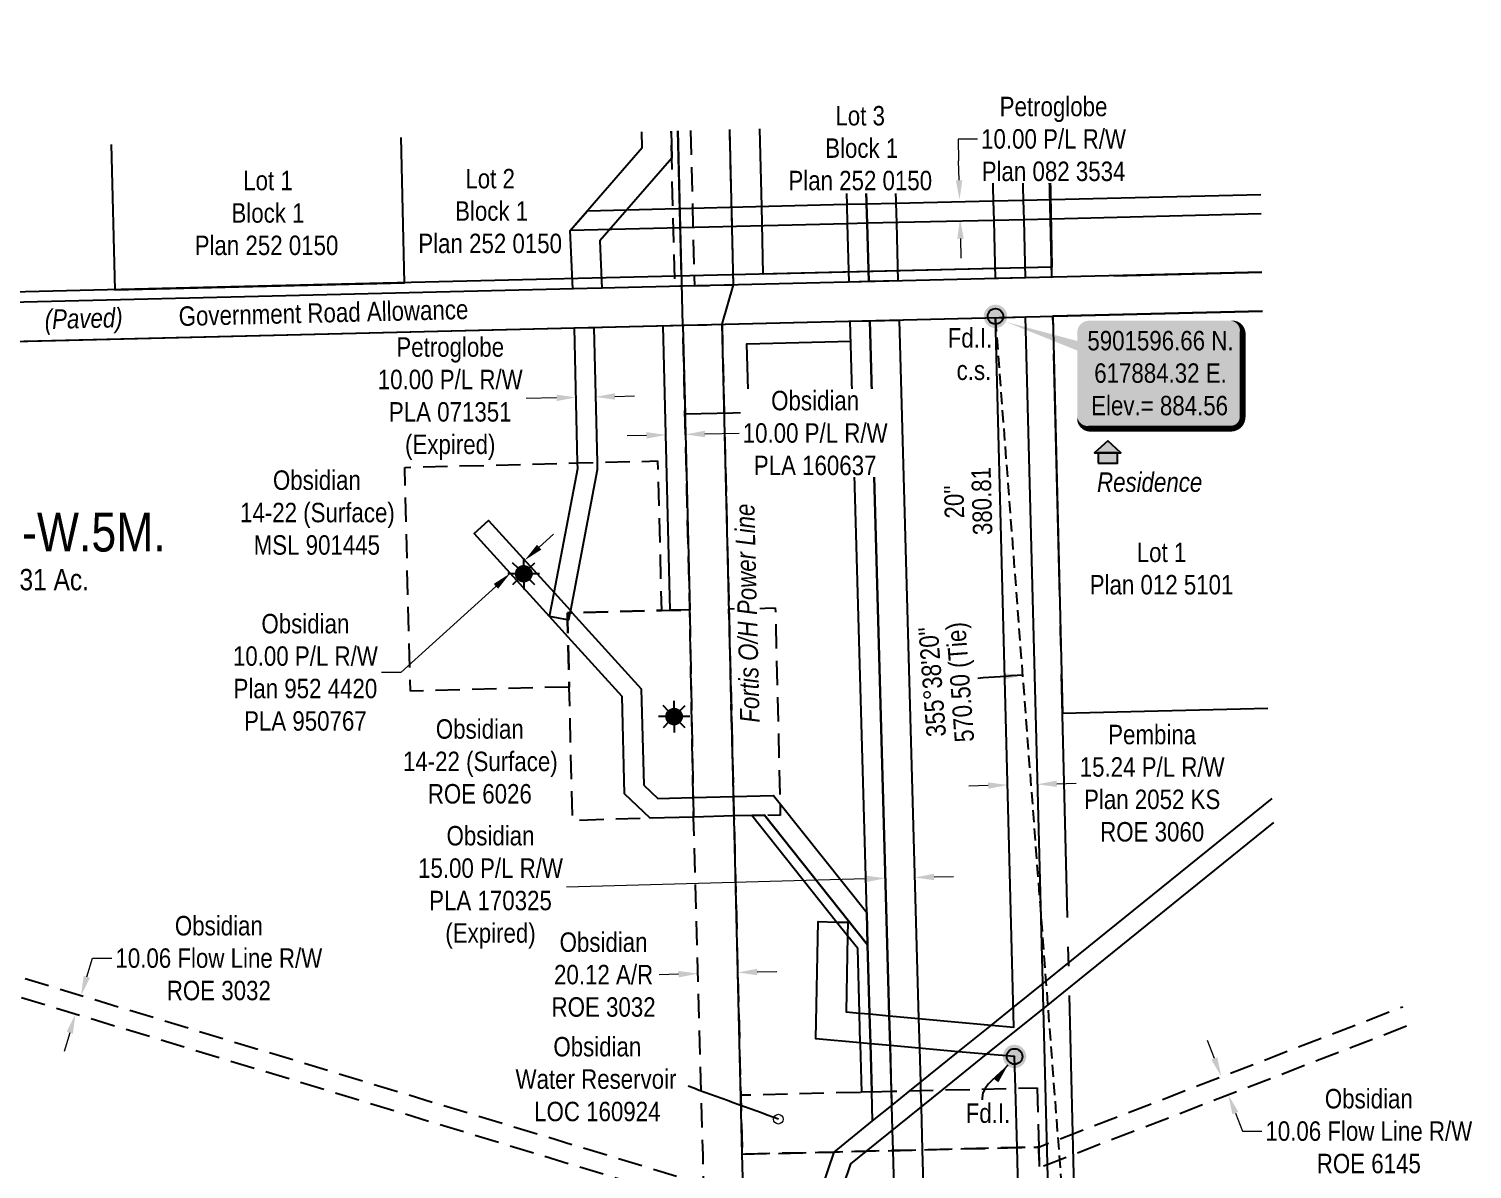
# Model space of a CAD drawing. Extents: x 613814 to 620132, y 5900410 to 5904776.
# Drawn here: x 617387 to 618129, y 5901158 to 5901744 of the extents above; entities that cross this region are included whole.
import ezdxf
from ezdxf.enums import TextEntityAlignment as Align

# ---------------------------------------------------------------- set-up
doc = ezdxf.new("R2010")
doc.units = 0
doc.header["$LTSCALE"] = 5
doc.header["$PDSIZE"] = 0.5
for name, pattern in [('foc-ACCESSROAD', [3.75, 2.5, -1.25]), ('foc-QUARTERLINE', [33, 25, -3, 2, -3]), ('foc-TIELINE', [1.875, 1.25, -0.625])]:
    doc.linetypes.add(name, pattern=pattern)
doc.layers.get('Defpoints').update_dxf_attribs({"color": 9})
for name, color, linetype in [('AS-POWER', 104, 'foc-POWER'), ('AS-RESIDENCE', 14, 'Continuous'), ('AS-TELUS', 224, 'foc-TEL'), ('C-AR', 13, 'foc-ACCESSROAD'), ('C-RW', 13, 'Continuous'), ('C-SYMBOL', 7, 'Continuous'), ('C-WS', 13, 'foc-ACCESSROAD'), ('C-WS-S', 8, 'Continuous'), ('DETAIL-T', 7, 'Continuous'), ('F-RW', 190, 'Continuous'), ('L-AREAREQUIRED', 7, 'Continuous'), ('L-BD', 7, 'Continuous'), ('L-MON', 1, 'Continuous'), ('L-MON-T', 1, 'Continuous'), ('L-ROAD-T', 7, 'Continuous'), ('L-SEC', 7, 'Continuous'), ('L-SECQ', 8, 'foc-QUARTERLINE'), ('L-TIE', 7, 'foc-TIELINE'), ('L-TITLEDB', 4, 'Continuous'), ('L-TITLEDB-T', 4, 'Continuous')]:
    doc.layers.add(name, color=color, linetype=linetype)
for name, color, linetype, lineweight in [('C-AR-T', 13, 'Continuous', 9), ('C-FLOWLINE-T', 13, 'Continuous', 9), ('C-RW-T', 13, 'Continuous', 9), ('C-WS-T', 13, 'Continuous', 9), ('F-RW-T', 190, 'Continuous', 9), ('T-TEXT', 48, 'Continuous', 18)]:
    doc.layers.add(name, color=color, linetype=linetype, lineweight=lineweight)
doc.styles.add('100L', font='ARIALN.TTF', dxfattribs={"height": 11})
doc.styles.add('175L', font='ARIALN.TTF', dxfattribs={"height": 20})
doc.styles.add('80', font='ARIALN.TTF', dxfattribs={"height": 10})
doc.styles.add('80CG', font='ARIALN.TTF', dxfattribs={"height": 10})
doc.styles.add('80L', font='ARIALN.TTF', dxfattribs={"height": 10})
doc.styles.add('80LS', font='ARIALNI.TTF', dxfattribs={"height": 10})
doc.styles.add('foc-LtypeFont', font='ARIALN.TTF', dxfattribs={"height": 7.35})
doc.linetypes.add('foc-POWER', pattern='A,6,-1,["P",foc-LtypeFont,S=0.2,R=0,X=-0.625,Y=-0.75],-1.24,4', length=12.24)
doc.linetypes.add('foc-POWER-NOLINE', pattern='A,0,-4,["P",foc-LtypeFont,S=0.2,R=0,X=-0.625,Y=-0.75],-8.24', length=12.24)
doc.linetypes.add('foc-TEL', pattern='A,2,-1,["T",foc-LtypeFont,S=0.2,R=0,X=-0.425,Y=-0.75],-1.24,8', length=12.24)
doc.linetypes.add('foc-TEL-NOLINE', pattern='A,0,-2,["T",foc-LtypeFont,S=0.2,R=0,X=-0.425,Y=-0.75],-10.24', length=12.24)
doc.dimstyles.new('Compass 5 000', dxfattribs={"dimscale": 5, "dimtxt": 9, "dimasz": 2, "dimexe": 0.2, "dimexo": 0.0625, "dimgap": 0.5, "dimtad": 0, "dimtih": 1, "dimtoh": 1, "dimzin": 0, "dimdsep": 46, "dimtxsty": '80CG', "dimcen": 0.1, "dimse1": 1, "dimse2": 1, "dimclrd": 256, "dimclrt": 256, "dimaunit": 1, "dimadec": 4, "dimazin": 0, "dimtfac": 0.06, "dimtofl": 0, "dimtmove": 0, "dimatfit": 1, "dimfxl": 0.2, "dimtolj": 1, "dimtzin": 0, "dimlwd": -1, "dimarcsym": 0})

# ---------------------------------------------------------------- blocks, each defined once
blk = doc.blocks.new('*D37')
at = {"layer": 'C-AR-T', "transparency": 16777216}
for p, q in [((617721.36, 5901258.42), (617711.37, 5901258.14)), ((617761.85, 5901259.56), (617771.85, 5901259.84))]:
    blk.add_line(p, q, dxfattribs=at)
for points in [[(617761.8, 5901261.22), (617761.9, 5901257.89), (617751.85, 5901259.27)], [(617721.32, 5901260.09), (617721.41, 5901256.75), (617731.36, 5901258.7)]]:
    blk.add_solid(points, dxfattribs=at)
at = {"layer": 'Defpoints', "color": 0, "transparency": 16777216}
for p in [(617731.21, 5901263.96), (617751.71, 5901264.53), (617731.36, 5901258.7)]:
    blk.add_point(p, dxfattribs=at)
at = {"layer": 'C-AR-T', "transparency": 16777216, "insert": (617682.86, 5901258.14), "char_height": 10, "attachment_point": 5, "style": '80CG'}
blk.add_mtext('\\A1;Obsidian\\P20.12 A/R\\PROE 3032', dxfattribs=at)
blk = doc.blocks.new('*D40')
at = {"layer": 'C-FLOWLINE-T', "transparency": 16777216}
for p, q in [((617417.17, 5901257.04), (617420.07, 5901266.61)), ((617420.07, 5901266.61), (617430.07, 5901266.61)), ((617408.44, 5901228.27), (617405.53, 5901218.7))]:
    blk.add_line(p, q, dxfattribs=at)
for points in [[(617415.57, 5901257.53), (617418.76, 5901256.56), (617414.26, 5901247.47)], [(617406.84, 5901228.76), (617410.03, 5901227.79), (617411.34, 5901237.84)]]:
    blk.add_solid(points, dxfattribs=at)
at = {"layer": 'Defpoints', "color": 0, "transparency": 16777216}
for p in [(617412.83, 5901247.91), (617414.26, 5901247.47), (617409.91, 5901238.28)]:
    blk.add_point(p, dxfattribs=at)
at = {"layer": 'C-FLOWLINE-T', "transparency": 16777216, "insert": (617485.07, 5901266.61), "char_height": 10, "attachment_point": 5, "style": '80CG'}
blk.add_mtext('\\A1;Obsidian\\P10.06 Flow Line R/W\\PROE 3032', dxfattribs=at)
blk = doc.blocks.new('*D43')
at = {"layer": 'C-RW-T', "transparency": 16777216}
for p, q in [((617704.92, 5901535.46), (617694.93, 5901535.21)), ((617734.98, 5901536.18), (617752.54, 5901536.61))]:
    blk.add_line(p, q, dxfattribs=at)
for points in [[(617704.88, 5901537.12), (617704.96, 5901533.79), (617714.92, 5901535.7)], [(617734.94, 5901537.85), (617735.02, 5901534.52), (617724.98, 5901535.94)]]:
    blk.add_solid(points, dxfattribs=at)
at = {"layer": 'Defpoints', "color": 0, "transparency": 16777216}
for p in [(617714.9, 5901536.63), (617724.96, 5901536.88), (617724.98, 5901535.94)]:
    blk.add_point(p, dxfattribs=at)
at = {"layer": 'C-RW-T', "transparency": 16777216, "insert": (617791.62, 5901536.61), "char_height": 10, "attachment_point": 5, "style": '80CG', "bg_fill": 3, "box_fill_scale": 1.1, "bg_fill_color": 256, "bg_fill_true_color": 13158600, "bg_fill_transparency": 0}
blk.add_mtext('\\A1;Obsidian\\P10.00 P/L R/W\\PPLA 160637', dxfattribs=at)
blk = doc.blocks.new('*D44')
at = {"layer": 'C-RW-T', "transparency": 16777216}
for p, q in [((617649.73, 5901477.97), (617657.14, 5901484.69)), ((617627.5, 5901457.83), (617578.64, 5901413.57)), ((617578.64, 5901413.57), (617568.64, 5901413.57))]:
    blk.add_line(p, q, dxfattribs=at)
for points in [[(617648.61, 5901479.21), (617650.85, 5901476.74), (617642.32, 5901471.26)], [(617626.38, 5901459.07), (617628.62, 5901456.6), (617634.91, 5901464.55)]]:
    blk.add_solid(points, dxfattribs=at)
at = {"layer": 'Defpoints', "color": 0, "transparency": 16777216}
for p in [(617636.74, 5901477.42), (617629.33, 5901470.71), (617634.91, 5901464.55)]:
    blk.add_point(p, dxfattribs=at)
at = {"layer": 'C-RW-T', "transparency": 16777216, "insert": (617529.56, 5901413.57), "char_height": 10, "width": 396.3052, "attachment_point": 5, "style": '80CG'}
blk.add_mtext('\\A1;Obsidian\\P10.00 P/L R/W\\PPlan 952 4420\\PPLA 950767', dxfattribs=at)
blk = doc.blocks.new('*D51')
at = {"layer": 'C-RW-T', "transparency": 16777216}
for p, q in [((617817.77, 5901307.42), (617663.82, 5901303.11)), ((617852.77, 5901308.4), (617862.77, 5901308.68))]:
    blk.add_line(p, q, dxfattribs=at)
for points in [[(617817.73, 5901309.09), (617817.82, 5901305.76), (617827.77, 5901307.7)], [(617852.72, 5901310.07), (617852.82, 5901306.74), (617842.78, 5901308.12)]]:
    blk.add_solid(points, dxfattribs=at)
at = {"layer": 'Defpoints', "color": 0, "transparency": 16777216}
for p in [(617826.69, 5901346.35), (617841.69, 5901346.77), (617842.78, 5901308.12)]:
    blk.add_point(p, dxfattribs=at)
at = {"layer": 'C-RW-T', "transparency": 16777216, "insert": (617624.73, 5901303.11), "char_height": 10, "attachment_point": 5, "style": '80CG'}
blk.add_mtext('\\A1;Obsidian\\P15.00 P/L R/W\\PPLA 170325\\P(Expired)', dxfattribs=at)
blk = doc.blocks.new('*D35')
at = {"layer": 'Defpoints', "color": 0, "transparency": 16777216}
for p in [(617668.71, 5901554.99), (617669.09, 5901539.38), (617679.08, 5901539.63)]:
    blk.add_point(p, dxfattribs=at)
at = {"layer": 'F-RW-T', "transparency": 16777216}
for p, q in [((617658.71, 5901554.75), (617643.11, 5901554.37)), ((617688.7, 5901555.47), (617698.7, 5901555.72))]:
    blk.add_line(p, q, dxfattribs=at)
for points in [[(617658.67, 5901556.41), (617658.75, 5901553.08), (617668.71, 5901554.99)], [(617688.66, 5901557.14), (617688.74, 5901553.81), (617678.7, 5901555.23)]]:
    blk.add_solid(points, dxfattribs=at)
at = {"layer": 'F-RW-T', "transparency": 16777216, "insert": (617604.02, 5901554.37), "char_height": 10, "attachment_point": 5, "style": '80CG'}
blk.add_mtext('\\A1;Petroglobe\\P10.00 P/L R/W\\PPLA 071351\\P(Expired)', dxfattribs=at)
blk = doc.blocks.new('*D36')
at = {"layer": 'Defpoints', "color": 0, "transparency": 16777216}
for p in [(617887.71, 5901466.3), (617902.94, 5901466.69), (617905.8, 5901356.05)]:
    blk.add_point(p, dxfattribs=at)
at = {"layer": 'F-RW-T', "transparency": 16777216}
for p, q in [((617880.57, 5901355.4), (617870.58, 5901355.14)), ((617915.8, 5901356.31), (617925.79, 5901356.57))]:
    blk.add_line(p, q, dxfattribs=at)
for points in [[(617915.75, 5901357.97), (617915.84, 5901354.64), (617905.8, 5901356.05)], [(617880.53, 5901357.07), (617880.62, 5901353.73), (617890.57, 5901355.66)]]:
    blk.add_solid(points, dxfattribs=at)
at = {"layer": 'F-RW-T', "transparency": 16777216, "insert": (617964.88, 5901356.57), "char_height": 10, "attachment_point": 5, "style": '80CG'}
blk.add_mtext('\\A1;Pembina\\P15.24 P/L R/W\\PPlan 2052 KS\\PROE 3060', dxfattribs=at)
blk = doc.blocks.new('res_occ')
for points in [[(0.1, 0.89), (-1.26, -0.37), (1.46, -0.37)], [(-0.9, -1.43), (1.1, -1.43), (1.1, -0.37), (-0.9, -0.37)]]:
    blk.add_hatch(color=14).paths.add_polyline_path(points)
at = {"color": 14}
for points in [[(0.1, 0.89), (-1.26, -0.37), (1.46, -0.37)], [(-0.9, -1.43), (1.1, -1.43), (1.1, -0.37), (-0.9, -0.37)]]:
    blk.add_lwpolyline(points, close=True, dxfattribs=at)
blk = doc.blocks.new('GAS')
h = blk.add_hatch(color=255)
h.dxf.hatch_style = 1
edge = h.paths.add_edge_path()
edge.add_arc((0, 0), 0.9, 0, 360)
for p, q in [((0, 0.81), (0, 1.62)), ((-0.81, 0), (-1.62, 0)), ((-0.57, 0.57), (-1.14, 1.14)), ((0.57, 0.57), (1.14, 1.14)), ((1.62, 0), (0.81, 0)), ((-0.57, -0.57), (-1.14, -1.14)), ((0, -0.81), (0, -1.62)), ((1.14, -1.14), (0.57, -0.57))]:
    blk.add_line(p, q)
blk.add_circle((0, 0), 0.8)
blk = doc.blocks.new('*D32')
at = {"layer": 'Defpoints', "color": 0, "transparency": 16777216}
for p in [(617865.85, 5901656.65), (617974.46, 5901659.3), (617974.7, 5901649.27)]:
    blk.add_point(p, dxfattribs=at)
at = {"layer": 'F-RW-T', "transparency": 16777216}
for p, q in [((617875.09, 5901687.83), (617865.09, 5901687.83)), ((617865.09, 5901687.83), (617865.36, 5901676.65)), ((617865.61, 5901666.65), (617865.36, 5901676.65)), ((617866.34, 5901636.62), (617866.59, 5901626.62))]:
    blk.add_line(p, q, dxfattribs=at)
for points in [[(617867.27, 5901666.69), (617863.94, 5901666.61), (617865.85, 5901656.65)], [(617868.01, 5901636.66), (617864.68, 5901636.58), (617866.1, 5901646.62)]]:
    blk.add_solid(points, dxfattribs=at)
at = {"layer": 'F-RW-T', "transparency": 16777216, "insert": (617914.18, 5901687.83), "char_height": 10, "attachment_point": 5, "style": '80CG', "bg_fill": 3, "box_fill_scale": 1.1, "bg_fill_color": 256, "bg_fill_true_color": 13158600, "bg_fill_transparency": 0}
blk.add_mtext('\\A1;Petroglobe\\P10.00 P/L R/W\\PPlan 082 3534', dxfattribs=at)
blk = doc.blocks.new('*U71')
h = blk.add_hatch(color=254)
edge = h.paths.add_edge_path()
edge.add_line((-36.5, -28.5), (36.5, -28.5))
edge.add_arc((36.5, -22.5), 6, 270, 360)
edge.add_line((42.5, -22.5), (42.5, 21))
edge.add_arc((36.5, 21), 6, 0, 90)
edge.add_line((36.5, 27), (-36.5, 27))
edge.add_arc((-36.5, 21), 6, 90, 180)
edge.add_line((-42.5, 21), (-42.5, -22.5))
edge.add_arc((-36.5, -22.5), 6, 180, 270)
at = {"color": 1, "flags": 128}
blk.add_lwpolyline([(-79.25, 26.42, 0, 10, 0), (0, 0, 5, 5, 0)], format="xyseb", dxfattribs=at)
blk.add_lwpolyline([(-36.5, -28.5, 3, 3, 0), (36.5, -28.5, 3, 3, 0.414214), (42.5, -22.5, 3, 3, 0), (42.5, 21, 3, 0, 0.414214), (36.5, 27, 0, 0, 0), (-36.5, 27, 0, 0, 0.414214), (-42.5, 21, 0, 0, 0), (-42.5, -22.5, 0, 3, 0.414214)], format="xyseb", close=True, dxfattribs=at)
at = {"color": 1, "style": '80'}
blk.add_attdef('ENTER_TEXT_001', (-35.99, -5), '', height=10, dxfattribs=at)
blk = doc.blocks.new('*D76')
at = {"layer": 'C-FLOWLINE-T', "transparency": 16777216}
for p, q in [((617996.84, 5901215.04), (617993.24, 5901224.37)), ((618007.65, 5901186.99), (618011.25, 5901177.66)), ((618011.25, 5901177.66), (618021.25, 5901177.66))]:
    blk.add_line(p, q, dxfattribs=at)
for points in [[(617998.39, 5901215.64), (617995.28, 5901214.44), (618000.44, 5901205.71)], [(618009.21, 5901187.59), (618006.1, 5901186.39), (618004.06, 5901196.32)]]:
    blk.add_solid(points, dxfattribs=at)
at = {"layer": 'Defpoints', "color": 0, "transparency": 16777216}
for p in [(618018.48, 5901212.67), (618022.1, 5901203.27), (618004.06, 5901196.32)]:
    blk.add_point(p, dxfattribs=at)
at = {"layer": 'C-FLOWLINE-T', "transparency": 16777216, "insert": (618076.25, 5901177.66), "char_height": 10, "attachment_point": 5, "style": '80CG'}
blk.add_mtext('\\A1;Obsidian\\P10.06 Flow Line R/W\\PROE 6145', dxfattribs=at)
blk = doc.blocks.new('fdia')
at = {"color": 255, "const_width": 1}
blk.add_lwpolyline([(-0.5, 0, 1), (0.5, 0, 1)], format="xyb", close=True, dxfattribs=at)
blk = doc.blocks.new('Fdiaa')
blk.add_blockref('fdia', (0, 0))
blk = doc.blocks.new('fdib')
at = {"color": 1, "const_width": 1.6}
blk.add_lwpolyline([(-0.4, 0, 1), (0.4, 0, 1)], format="xyb", close=True, dxfattribs=at)
at = {"color": 1}
blk.add_circle((0, 0), 0.8, dxfattribs=at)
blk = doc.blocks.new('Fdibb')
blk.add_blockref('fdib', (0, 0))
blk = doc.blocks.new('fdicc')
for name in ['Fdibb', 'Fdiaa']:
    blk.add_blockref(name, (0, 0))
blk = doc.blocks.new('FDI')
blk.add_blockref('fdicc', (0, 0))

msp = doc.modelspace()

# ---------------------------------------------------------------- linework, layer by layer
at = {"layer": 'AS-POWER', "linetype": 'foc-POWER-NOLINE', "flags": 128}
for points in [[(617743.746, 5901592.565), (617749.658, 5901612.834), (617747.71, 5901692.664)], [(616991.526, 5901574.242), (617091.456, 5901576.786), (617914.405, 5901596.707), (618021.53, 5901599.302)], [(617754.102, 5901165.834), (617752.878, 5901216.261), (617750.435, 5901316.927), (617743.746, 5901592.565)]]:
    msp.add_lwpolyline(points, dxfattribs=at)
at = {"layer": 'AS-POWER', "flags": 128}
msp.add_lwpolyline([(617758.375, 5901014.305), (617754.102, 5901165.834)], dxfattribs=at)
at = {"layer": 'AS-TELUS', "flags": 128}
for points in [[(617723.621, 5901592.078), (617721.196, 5901692.022)], [(617724.727, 5901546.506), (617757.455, 5901547.164), (617756.517, 5901582.487), (617809.973, 5901583.975)]]:
    msp.add_lwpolyline(points, dxfattribs=at)
at = {"layer": 'AS-TELUS', "linetype": 'foc-TEL-NOLINE', "flags": 128}
for points in [[(617945.228, 5901617.569), (618021.26, 5901619.41)], [(617723.621, 5901592.078), (617724.727, 5901546.506)]]:
    msp.add_lwpolyline(points, dxfattribs=at)
at = {"layer": 'C-AR', "flags": 128}
msp.add_lwpolyline([(617905.805, 5901200.021), (617906.544, 5901169.532), (617895.907, 5901169.274), (617817.875, 5901167.381), (617801.319, 5901166.951), (617754.102, 5901165.834), (617753.362, 5901196.322), (617815.546, 5901197.83), (617820.784, 5901197.957), (617830.78, 5901198.2), (617840.326, 5901198.431), (617856.825, 5901198.832), (617895.113, 5901199.762), (617905.805, 5901200.021)], close=True, dxfattribs=at)
at = {"layer": 'C-RW'}
for points in [[(617817.012, 5901694.342), (617818.102, 5901654.47), (617818.377, 5901644.415), (617819.195, 5901614.511), (617809.144, 5901614.267), (617808.327, 5901644.171), (617808.052, 5901654.23), (617806.962, 5901694.098)], [(617832.002, 5901694.704), (617833.091, 5901654.88), (617833.366, 5901644.825), (617834.185, 5901614.88), (617819.195, 5901614.511), (617818.377, 5901644.415), (617818.102, 5901654.47), (617817.012, 5901694.342)], [(617754.685, 5901029.085), (617801.32, 5901166.936), (617821.147, 5901182.947), (617820.802, 5901197.958), (617820.039, 5901222.614), (617819.612, 5901237.949), (617818.618, 5901273.517), (617818.154, 5901290.139), (617809.689, 5901594.165), (617819.744, 5901594.409), (617829.696, 5901237.033), (617830.124, 5901221.698), (617830.78, 5901198.2), (617830.985, 5901190.889), (617840.326, 5901198.431), (617865.198, 5901218.514), (617882.228, 5901232.265), (617894.024, 5901241.791), (617908.954, 5901253.845), (617922.509, 5901264.774), (618026.519, 5901348.784)], [(617565.726, 5900683.749), (617630.749, 5900785.3), (617631.05, 5900785.772), (617718.829, 5900922.859), (617738.297, 5900980.535), (617744.517, 5900998.962), (617747.427, 5901007.585), (617749.018, 5901012.295), (617749.619, 5901014.076), (617751.318, 5901019.109), (617754.685, 5901029.085), (617801.32, 5901166.936), (617821.147, 5901182.947), (617830.985, 5901190.889), (617840.326, 5901198.431), (617865.198, 5901218.514), (617882.228, 5901232.265), (617894.024, 5901241.791), (617908.954, 5901253.845), (617922.509, 5901264.774), (618026.519, 5901348.784)], [(618027.197, 5901336.409), (617922.818, 5901252.102), (617909.281, 5901241.188), (617879.583, 5901217.208), (617856.825, 5901198.832), (617817.875, 5901167.381), (617809.769, 5901160.836), (617786.54, 5901092.018), (617783.325, 5901082.492), (617765.608, 5901030.004), (617760.556, 5901015.041), (617760.322, 5901014.345), (617759.184, 5901010.973), (617758.481, 5901008.895), (617755.22, 5900999.23), (617738.872, 5900950.798), (617727.961, 5900918.475), (617642.882, 5900785.594), (617577.857, 5900684.043)], [(618027.197, 5901336.409), (617922.818, 5901252.102), (617909.281, 5901241.188), (617879.583, 5901217.208), (617856.825, 5901198.832), (617817.875, 5901167.381), (617809.769, 5901160.836), (617786.54, 5901092.018), (617836.945, 5901075.004), (617833.73, 5901065.477), (617783.325, 5901082.492), (617765.608, 5901030.004), (617760.556, 5901015.041), (617760.322, 5901014.345), (617759.184, 5901010.973), (617758.481, 5901008.895), (617755.22, 5900999.23), (617738.872, 5900950.798), (617727.961, 5900918.475), (617642.882, 5900785.594), (617577.857, 5900684.043)]]:
    msp.add_lwpolyline(points, dxfattribs=at)
for points in [[(617838.421, 5901085.146), (617834.017, 5901085.02), (617831.7, 5901167.716), (617831.403, 5901178.304), (617831.043, 5901190.891), (617830.834, 5901198.202), (617830.179, 5901221.7), (617829.749, 5901237.035), (617819.744, 5901594.41), (617834.747, 5901594.774), (617844.804, 5901235.662), (617845.234, 5901220.327), (617845.725, 5901202.79), (617845.837, 5901198.795), (617846.079, 5901190.154), (617846.697, 5901168.08), (617849.005, 5901085.669), (617838.421, 5901085.146)], [(617723.621, 5901592.078), (617727.172, 5901445.712), (617718.047, 5901445.554), (617717.108, 5901445.534), (617713.558, 5901591.833), (617723.621, 5901592.078)], [(617703.508, 5901355.624), (617710.752, 5901348.742), (617728.92, 5901349.209), (617749.639, 5901349.742), (617770.233, 5901350.272), (617773.569, 5901346.087), (617818.154, 5901290.139), (617818.618, 5901273.517), (617765.517, 5901340.151), (617759.023, 5901339.984), (617749.882, 5901339.749), (617729.104, 5901339.099), (617706.871, 5901338.642), (617693.623, 5901351.227), (617692.341, 5901401.161), (617664.599, 5901431.781), (617655.031, 5901442.338), (617616.343, 5901485.042), (617623.753, 5901491.754), (617657.381, 5901454.637), (617665.783, 5901445.362), (617666.792, 5901444.25), (617702.238, 5901405.126), (617703.508, 5901355.624)], [(617820.039, 5901222.614), (617820.784, 5901197.957), (617815.546, 5901197.83), (617814.858, 5901222.469), (617814.841, 5901223.085), (617814.431, 5901237.805), (617814.414, 5901238.421), (617813.486, 5901271.641), (617808.313, 5901278.132), (617802.652, 5901285.235), (617759.023, 5901339.984), (617765.517, 5901340.151), (617818.618, 5901273.517), (617819.612, 5901237.949), (617820.039, 5901222.614)]]:
    msp.add_lwpolyline(points, close=True, dxfattribs=at)
at = {"layer": 'C-WS', "flags": 128}
for points in [[(617727.603, 5901692.177), (617729.551, 5901612.348), (617719.498, 5901612.104), (617717.55, 5901691.934)], [(617727.603, 5901692.177), (617729.551, 5901612.348), (617749.658, 5901612.834), (617747.71, 5901692.664)], [(618095.667, 5901231.629), (617924.925, 5901165.822), (617911.364, 5901160.603), (617906.804, 5901158.846), (617906.544, 5901169.532), (617911.088, 5901171.283), (617924.664, 5901176.509), (618093.79, 5901241.693)]]:
    msp.add_lwpolyline(points, dxfattribs=at)
for points in [[(617754.102, 5901165.834), (617801.319, 5901166.947), (617817.875, 5901167.381), (617895.898, 5901169.274), (617906.544, 5901169.532), (617906.804, 5901158.846), (617908.31, 5901096.738), (617908.679, 5901081.534), (617909.116, 5901063.531), (617909.696, 5901039.617), (617909.541, 5901027.692), (617909.755, 5901018.297), (617899.811, 5901017.859), (617880.07, 5901017.373), (617878.628, 5901017.336), (617870.502, 5901017.137), (617869.119, 5901017.1), (617837.923, 5901016.33), (617822.661, 5901015.958), (617813.468, 5901015.716), (617798.223, 5901015.312), (617796.266, 5901015.281), (617780.076, 5901014.878), (617764.988, 5901014.473), (617760.734, 5901014.357), (617760.322, 5901014.346), (617758.375, 5901014.305), (617757.12, 5901014.263), (617749.619, 5901014.077), (617737.654, 5901013.779), (617737.636, 5901014.617), (617737.399, 5901024.915), (617737.329, 5901027.957), (617736.739, 5901053.621), (617736.252, 5901073.741), (617734.598, 5901139.76), (617117.619, 5901326.961), (617117.362, 5901337.558), (617734.34, 5901150.358), (617733.977, 5901165.345), (617729.105, 5901339.041), (617728.92, 5901349.209), (617727.172, 5901445.712), (617723.621, 5901592.078), (617743.746, 5901592.565), (617747.298, 5901446.2), (617749.639, 5901349.742), (617749.882, 5901339.749), (617753.362, 5901196.322), (617754.102, 5901165.834)], [(617665.222, 5901406.055), (617583.549, 5901403.975), (617580.619, 5901519.003), (617669.527, 5901521.277), (617679.52, 5901521.531), (617710.651, 5901522.315), (617712.61, 5901445.416), (617666.792, 5901444.25), (617665.564, 5901444.218), (617664.298, 5901444.186), (617664.386, 5901440.531), (617664.599, 5901431.781), (617665.222, 5901406.055)], [(617773.569, 5901346.087), (617773.718, 5901339.948), (617765.517, 5901340.151), (617759.023, 5901339.984), (617749.882, 5901339.749), (617749.639, 5901349.742), (617747.298, 5901446.2), (617771.125, 5901446.778), (617773.569, 5901346.087)], [(617728.92, 5901349.209), (617729.104, 5901339.099), (617706.871, 5901338.642), (617666.888, 5901337.358), (617665.222, 5901406.055), (617664.599, 5901431.781), (617664.386, 5901440.531), (617664.298, 5901444.186), (617665.564, 5901444.218), (617666.792, 5901444.25), (617712.61, 5901445.416), (617717.108, 5901445.533), (617718.048, 5901445.555), (617727.172, 5901445.712), (617728.92, 5901349.209)]]:
    msp.add_lwpolyline(points, close=True, dxfattribs=at)
at = {"layer": 'F-RW'}
for points in [[(617717.55, 5901691.934), (617717.891, 5901677.979), (617680.931, 5901635.42), (617681.972, 5901611.196), (617666.979, 5901610.833), (617665.694, 5901640.743), (617702.759, 5901683.423), (617702.56, 5901691.571)], [(617897.532, 5901696.291), (617898.568, 5901656.399), (617898.828, 5901646.369), (617899.605, 5901616.463), (617884.375, 5901616.093), (617883.598, 5901645.999), (617883.325, 5901656.028), (617882.29, 5901695.922)], [(618020.857, 5901649.333), (617913.194, 5901646.718), (617898.828, 5901646.369), (617883.598, 5901645.999), (617818.141, 5901644.496), (617808.327, 5901644.171), (617665.694, 5901640.743), (617674.566, 5901650.96), (617807.821, 5901654.309), (617817.871, 5901654.549), (617833.091, 5901654.88), (617883.202, 5901656.07), (617898.568, 5901656.4), (617912.953, 5901656.75), (618020.722, 5901659.373)], [(617897.937, 5901070.872), (617895.391, 5901169.262), (617894.602, 5901199.749), (617894.132, 5901216.111), (617879.583, 5901217.208), (617865.198, 5901218.514), (617830.124, 5901221.698), (617820.039, 5901222.614), (617814.841, 5901223.085), (617792.032, 5901225.155), (617793.219, 5901285.421), (617802.652, 5901285.235), (617808.45, 5901285.121), (617808.313, 5901278.133), (617807.542, 5901239.045), (617814.414, 5901238.422), (617819.612, 5901237.949), (617829.696, 5901237.034), (617882.228, 5901232.265), (617893.788, 5901231.216), (617884.348, 5901595.98), (617899.588, 5901596.349), (617908.79, 5901240.791), (617913.443, 5901060.966)]]:
    msp.add_lwpolyline(points, dxfattribs=at)
msp.add_lwpolyline([(617665.564, 5901444.218), (617664.843, 5901440.444), (617664.386, 5901440.531), (617655.031, 5901442.338), (617657.381, 5901454.637), (617669.595, 5901518.505), (617669.527, 5901521.277), (617667.843, 5901590.725), (617677.836, 5901590.967), (617679.52, 5901521.531), (617679.614, 5901517.678), (617665.783, 5901445.362), (617665.564, 5901444.218)], close=True, dxfattribs=at)
at = {"layer": 'L-SEC'}
for p, q in [((617913.91, 5901616.81), (617512.492, 5901607.093)), ((618021.26, 5901619.41), (617913.91, 5901616.81)), ((617512.492, 5901607.093), (617111.075, 5901597.377)), ((617512.982, 5901586.99), (617914.405, 5901596.707)), ((617914.405, 5901596.707), (618021.53, 5901599.302)), ((617111.56, 5901577.273), (617512.982, 5901586.99))]:
    msp.add_line(p, q, dxfattribs=at)
at = {"layer": 'L-SECQ', "lineweight": -2}
for p, q in [((617913.364, 5901616.797), (617911.396, 5901697.679)), ((617933.419, 5900792.646), (617913.853, 5901596.694))]:
    msp.add_line(p, q, dxfattribs=at)
at = {"layer": 'L-TIE', "flags": 128}
msp.add_lwpolyline([(617927.692, 5901028.018), (617884.318, 5901596.655)], dxfattribs=at)
at = {"layer": 'L-TITLEDB'}
for points in [[(617720.882, 5901692.015), (617722.71, 5901617.361)], [(617911.944, 5901696.64), (617913.238, 5901621.974), (617764.974, 5901618.385), (617764.132, 5901653.226), (617763.171, 5901693.038)], [(617429.732, 5901684.967), (617431.535, 5901610.313), (617580.596, 5901613.921), (617578.792, 5901688.575)], [(617913.364, 5901616.797), (617913.238, 5901621.974), (617512.367, 5901612.27), (617110.95, 5901602.554)]]:
    msp.add_lwpolyline(points, dxfattribs=at)
at = {"layer": 'L-TITLEDB', "flags": 128}
msp.add_lwpolyline([(618021.529, 5901599.379), (617913.853, 5901596.694), (617918.818, 5901392.694), (618024.276, 5901395.26)], dxfattribs=at)

# ---------------------------------------------------------------- block references
at = {"layer": 'AS-RESIDENCE', "color": 3, "xscale": 4.999999999999987, "yscale": 4.999999999999987, "zscale": 4.999999999999987}
msp.add_blockref('res_occ', (617941.544, 5901528.263), dxfattribs=at)
at = {"layer": 'C-WS-S', "color": 3, "xscale": 4.9981958, "yscale": 4.9981958, "zscale": 4.99812500000002}
for p in [(617641.801, 5901464.297), (617719.114, 5901390.855)]:
    msp.add_blockref('GAS', p, dxfattribs=at)
at = {"layer": 'DETAIL-T'}
ref = msp.add_blockref('*U71', (617968.884, 5901567.419), dxfattribs=dict(at, xscale=0.99963916, yscale=0.99963916, zscale=0.99963916))
ref.add_attrib('ENTER_TEXT_001', '5901596.66 N.', (617931.578, 5901579.187), dxfattribs={"layer": '0', "color": 1, "height": 9.99639, "style": '80'})
ref.add_attrib('ENTER_TEXT_002', '617884.32 E.', (617935.1, 5901562.486), dxfattribs={"layer": '0', "color": 1, "height": 9.99639, "style": '80'})
ref.add_attrib('ENTER_TEXT_003', 'Elev.= 884.56', (617933.522, 5901545.784), dxfattribs={"layer": '0', "color": 1, "height": 9.99639, "style": '80'})
at = {"layer": 'L-MON'}
for p, xscale, yscale, zscale in [((617884.318, 5901596.655), 5.000000000000014, 5.000000000000014, 5.000000000000014), ((617894.132, 5901216.111), 4.9981958, 4.9981958, 4.9981958)]:
    msp.add_blockref('FDI', p, dxfattribs=dict(at, xscale=xscale, yscale=yscale, zscale=zscale))

# ---------------------------------------------------------------- texts
at = {"layer": 'AS-RESIDENCE', "insert": (617936.208, 5901516.412), "char_height": 9.99625, "attachment_point": 1, "style": '175L'}
msp.add_mtext_dynamic_manual_height_columns('\\pi0.32614;{\\fArial Narrow|b0|i1|c0|p34;Residence}', width=53.92015, gutter_width=99.963, heights=[0], dxfattribs=at)
at = {"layer": 'C-AR-T', "insert": (617637.467, 5901226.135), "char_height": 9.99625, "attachment_point": 1, "style": '175L'}
msp.add_mtext_dynamic_manual_height_columns('\\pi19.57881;Obsidian\\P\\pi0.1284;Water Reservoir\\P\\pi9.7087;LOC 160924', width=82.97474, gutter_width=99.963, heights=[0], dxfattribs=at)
at = {"layer": 'C-SYMBOL', "color": 3, "style": '175L'}
msp.add_text('N.W.1/4 Sec. 22-49-9-W.5M.', height=20, dxfattribs=at).set_placement((617310.697, 5901469.768), align=Align.BOTTOM_CENTER)
at = {"layer": 'C-WS-T', "char_height": 9.99625, "attachment_point": 1, "style": '175L'}
for s, insert in [('\\pi17.5741;Obsidian\\P\\pi0.66367;14-22 (Surface)\\P\\pi7.67672;MSL 901445', (617495.307, 5901517.44)), ('\\pi17.5741;Obsidian\\P\\pi0.66367;14-22 (Surface)\\P\\pi13.459;ROE 6026', (617579.046, 5901389.499))]:
    msp.add_mtext_dynamic_manual_height_columns(s, width=78.96533, gutter_width=99.963, heights=[0], dxfattribs=dict(at, insert=insert))
at = {"layer": 'L-AREAREQUIRED', "color": 5, "style": '100L'}
msp.add_text('Area Required = 0.126 ha  0.31 Ac.', height=10.99603, dxfattribs=at).set_placement((617319.392, 5901452.506), align=Align.BOTTOM_CENTER)
at = {"layer": 'L-BD', "style": '80L'}
for s, p in [('380.81', (617877.289, 5901501.67)), ("20''", (617863.049, 5901501.303))]:
    msp.add_text(s, height=9.9964, rotation=91.4773, dxfattribs=at).set_placement(p, align=Align.MIDDLE)
at = {"layer": 'L-BD', "insert": (617849.268, 5901376.023), "char_height": 9.99639, "width": 61.14887, "attachment_point": 1, "rotation": 94.3619, "line_spacing_factor": 0.855, "style": '80L'}
msp.add_mtext("\\pi0.8887; 355°38'20''\\P\\pi0.27841;570.50 (Tie)", dxfattribs=at)
at = {"layer": 'L-MON-T', "char_height": 9.99625, "attachment_point": 1, "style": '175L'}
for s, insert in [('\\pi1.0614;Fd.I.\\P\\pi5.63677;c.s.', (617858.702, 5901590.609)), ('\\pi0.5307;Fd.I.', (617868.472, 5901191.958))]:
    msp.add_mtext_dynamic_manual_height_columns(s, width=22.0358, gutter_width=99.963, heights=[0], dxfattribs=dict(at, insert=insert))
at = {"layer": 'L-ROAD-T', "style": '80L'}
msp.add_text('Government Road Allowance', height=9.99625, rotation=1.390404, dxfattribs=at).set_placement((617538.857, 5901598.501), align=Align.MIDDLE_CENTER)
at = {"layer": 'L-TITLEDB-T', "char_height": 9.99625, "attachment_point": 1, "style": '175L'}
for s, width, insert in [('\\pi25.43268;Lot 1\\P\\pi19.40493;Block 1\\P\\pi0.48979;Plan 252 0150', 73.40125, (617472.157, 5901671.501)), ('\\pi24.6758;Lot 2\\P\\pi19.40493;Block 1\\P\\pi0.48979;Plan 252 0150', 73.40125, (617587.124, 5901672.489)), ('\\pi28.21472;Lot 1\\P\\pi4.04916;Plan 012 5101', 78.96533, (617928.724, 5901480.345))]:
    msp.add_mtext_dynamic_manual_height_columns(s, width=width, gutter_width=99.963, heights=[0], dxfattribs=dict(at, insert=insert))
at = {"layer": 'T-TEXT', "style": '80LS'}
msp.add_text('(Paved)', height=9.9963, rotation=1.390404, dxfattribs=at).set_placement((617415.565, 5901595.597), align=Align.MIDDLE_CENTER)

# ---------------------------------------------------------------- dimensions: what is measured, and where the dimension line sits
at = {"layer": 'C-AR-T'}
dim = msp.add_linear_dim(base=(617731.358, 5901258.7), p1=(617751.707, 5901264.534), p2=(617731.211, 5901263.959), angle=181.606524, text='Obsidian\\P20.12 A/R\\PROE 3032', dimstyle='Compass 5 000', dxfattribs=at)
dim.commit()
dim.dimension.update_dxf_attribs({"geometry": '*D37', "text_midpoint": (617682.863, 5901258.139), "dimtype": 161})
at = {"layer": 'C-FLOWLINE-T'}
dim = msp.add_aligned_dim(p1=(617409.91, 5901238.276), p2=(617412.832, 5901247.908), distance=-1.496, text='Obsidian\\P10.06 Flow Line R/W\\PROE 3032', dimstyle='Compass 5 000', dxfattribs=at)
dim.commit()
dim.dimension.update_dxf_attribs({"geometry": '*D40', "text_midpoint": (617485.071, 5901266.612)})
dim = msp.add_linear_dim(base=(618004.055, 5901196.32), p1=(618018.481, 5901212.667), p2=(618022.101, 5901203.275), angle=291.077509, text='Obsidian\\P10.06 Flow Line R/W\\PROE 6145', dimstyle='Compass 5 000', dxfattribs=at)
dim.commit()
dim.dimension.update_dxf_attribs({"geometry": '*D76', "text_midpoint": (618076.248, 5901177.658), "dimtype": 161})
at = {"layer": 'C-RW-T'}
dim = msp.add_linear_dim(base=(617842.775, 5901308.124), p1=(617826.689, 5901346.348), p2=(617841.693, 5901346.768), angle=1.604193, text='Obsidian\\P15.00 P/L R/W\\PPLA 170325\\P(Expired)', dimstyle='Compass 5 000', dxfattribs=at)
dim.commit()
dim.dimension.update_dxf_attribs({"geometry": '*D51', "text_midpoint": (617624.733, 5901303.113), "dimtype": 161})
at = {"layer": 'F-RW-T'}
dim = msp.add_linear_dim(base=(617905.8, 5901356.05), p1=(617887.713, 5901466.299), p2=(617902.944, 5901466.692), angle=1.478911, text='Pembina\\P15.24 P/L R/W\\PPlan 2052 KS\\PROE 3060', dimstyle='Compass 5 000', dxfattribs=at)
dim.commit()
dim.dimension.update_dxf_attribs({"geometry": '*D36', "text_midpoint": (617964.879, 5901356.567), "dimtype": 161})

# ---------------------------------------------------------------- leaders
at = {"layer": 'C-AR-T', "path_type": 1}
msp.add_leader([(617772.711, 5901183.871), (617726.273, 5901200.782)], dimstyle='Compass 5 000', override={"dimasz": 1, "dimgap": 0.5, "dimtad": 0, "dimldrblk": 'DotBlank'}, dxfattribs=at)
at = {"layer": 'L-BD', "path_type": 1}
msp.add_leader([(617898.388, 5901412.189), (617875.179, 5901410.513)], dimstyle='Compass 5 000', override={"dimgap": 0.5, "dimtad": 0}, dxfattribs=at)
at = {"layer": 'L-MON-T', "path_type": 1}
msp.add_leader([(617890.688, 5901211.635), (617877.431, 5901194.839), (617877.431, 5901193.775)], dimstyle='Compass 5 000', override={"dimgap": 0.5, "dimtad": 0}, dxfattribs=at)

# ---------------------------------------------------------------- next in the draw order: texts
at = {"layer": 'AS-POWER', "insert": (617753.094, 5901387.576), "char_height": 10, "attachment_point": 1, "rotation": 91.39317, "style": '100L', "bg_fill": 3, "box_fill_scale": 1.15, "bg_fill_color": 256, "bg_fill_true_color": 256, "bg_fill_transparency": 0}
msp.add_mtext_dynamic_manual_height_columns('\\A1;{\\fArial Narrow|b0|i1|c0|p34;Fortis O/H Power Line}', width=112.50109, gutter_width=55.002, heights=[0], dxfattribs=at)
at = {"layer": 'L-TITLEDB-T', "insert": (617777.384, 5901704.824), "char_height": 9.99625, "attachment_point": 1, "style": '175L', "bg_fill": 3, "box_fill_scale": 1.15, "bg_fill_color": 256, "bg_fill_true_color": 256, "bg_fill_transparency": 0}
msp.add_mtext_dynamic_manual_height_columns('\\pi24.64512;Lot 3\\P\\pi19.40493;Block 1\\P\\pi0.48979;Plan 252 0150', width=73.40125, gutter_width=99.963, heights=[0], dxfattribs=at)

# ---------------------------------------------------------------- next in the draw order: dimensions: what is measured, and where the dimension line sits
at = {"layer": 'F-RW-T'}
dim = msp.add_linear_dim(base=(617865.853, 5901656.654), p1=(617974.704, 5901649.268), p2=(617974.459, 5901659.303), angle=91.397204, text='Petroglobe\\P10.00 P/L R/W\\PPlan 082 3534', dimstyle='Compass 5 000', override={"dimtmove": 1, "dimtfill": 1}, dxfattribs=at)
dim.commit()
dim.dimension.update_dxf_attribs({"geometry": '*D32', "text_midpoint": (617871.336, 5901687.825), "dimtype": 161})

# ---------------------------------------------------------------- next in the draw order: dimensions: what is measured, and where the dimension line sits
at = {"layer": 'C-RW-T'}
dim = msp.add_linear_dim(base=(617724.983, 5901535.942), p1=(617714.897, 5901536.631), p2=(617724.96, 5901536.875), angle=1.389856, text='Obsidian\\P10.00 P/L R/W\\PPLA 160637', dimstyle='Compass 5 000', override={"dimtfill": 1}, dxfattribs=at)
dim.commit()
dim.dimension.update_dxf_attribs({"geometry": '*D43', "text_midpoint": (617791.624, 5901536.611), "dimtype": 161})

# ---------------------------------------------------------------- next in the draw order: dimensions: what is measured, and where the dimension line sits
dim = msp.add_linear_dim(base=(617634.911, 5901464.546), p1=(617636.741, 5901477.419), p2=(617629.331, 5901470.706), angle=222.175252, text='Obsidian\\P10.00 P/L R/W\\PPlan 952 4420\\PPLA 950767', dimstyle='Compass 5 000', dxfattribs=at)
dim.commit()
dim.dimension.update_dxf_attribs({"geometry": '*D44', "text_midpoint": (617529.557, 5901413.57), "dimtype": 161})
at = {"layer": 'F-RW-T'}
dim = msp.add_linear_dim(base=(617668.71, 5901554.989), p1=(617679.082, 5901539.627), p2=(617669.089, 5901539.384), angle=181.391989, text='Petroglobe\\P10.00 P/L R/W\\PPLA 071351\\P(Expired)', dimstyle='Compass 5 000', dxfattribs=at)
dim.commit()
dim.dimension.update_dxf_attribs({"geometry": '*D35', "text_midpoint": (617604.019, 5901554.367), "dimtype": 161})

doc.saveas('drawing.dxf')
